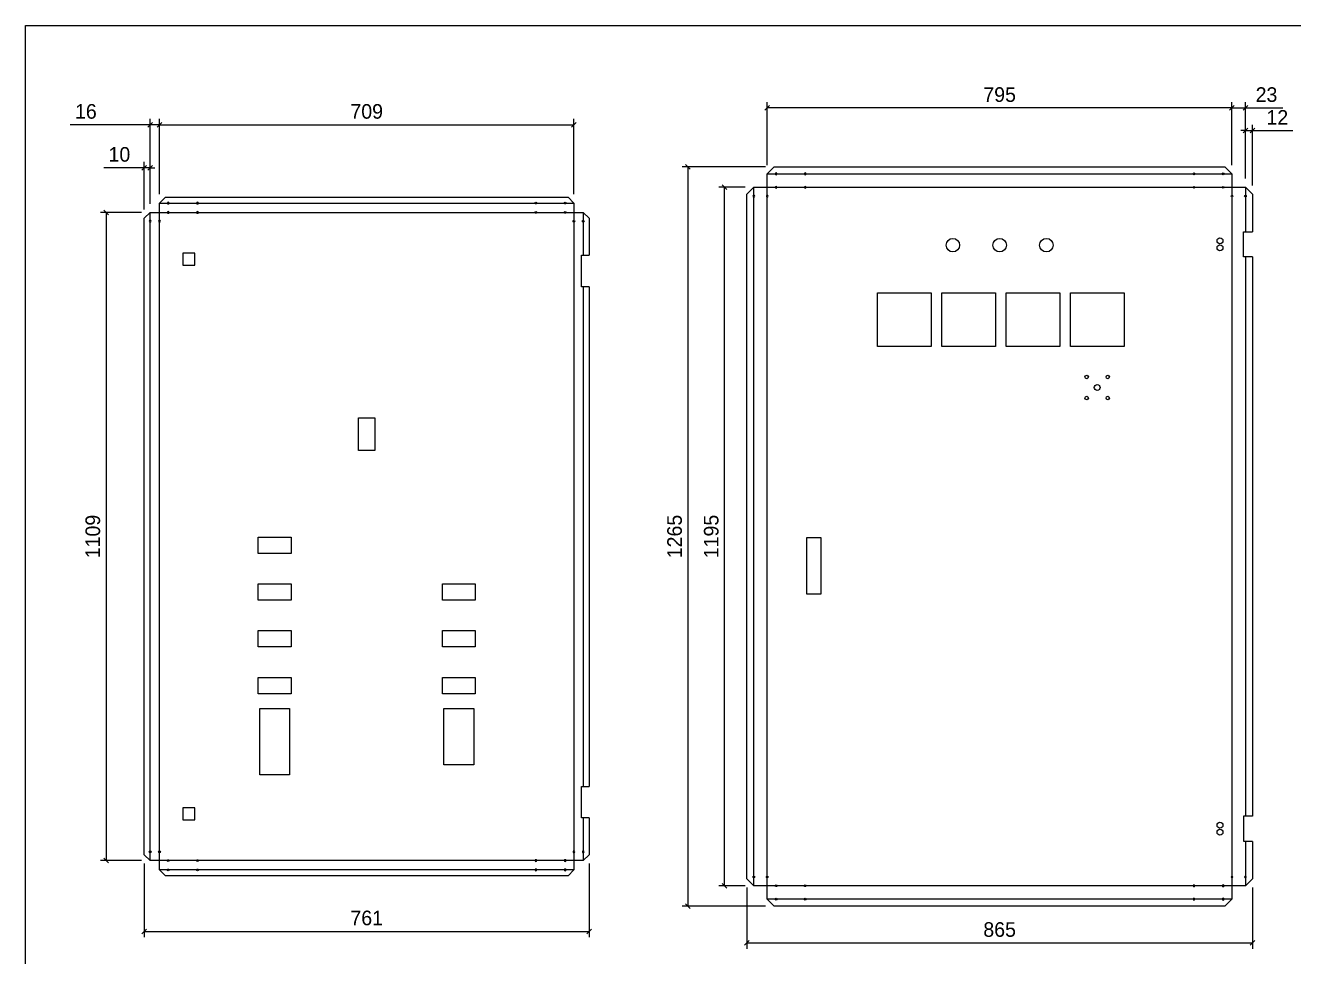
# Model space of a CAD drawing. Header units: millimetres. Extents: x 0 to 3953, y 0 to 2795.
# Drawn here: x 0 to 2170, y 1202 to 2795 of the extents above; entities that cross this region are included whole.
import ezdxf

# ---------------------------------------------------------------- set-up
doc = ezdxf.new("R2010")
doc.units = ezdxf.units.MM
doc.layers.add('CNC', color=7, linetype='Continuous')
doc.layers.add('DIM', color=253, linetype='Continuous')
doc.styles.add('Arial', font='arial.ttf')
doc.dimstyles.new('Dim-25', dxfattribs={"dimtxt": 25, "dimasz": 8, "dimexe": 10, "dimexo": 15, "dimgap": 10, "dimtad": 1, "dimdec": 0, "dimtxsty": 'Standard', "dimblk": 'OBLIQUE', "dimcen": 10, "dimclrd": 5, "dimclre": 5, "dimclrt": 3, "dimazin": 3, "dimtfac": 1, "dimtdec": 0, "dimtmove": 0, "dimatfit": 3, "dimldrblk": 'OBLIQUE', "dimlwd": 9, "dimlwe": 9})

# ---------------------------------------------------------------- blocks, each defined once
blk = doc.blocks.new('f3daunguoc')
at = {"layer": 'CNC', "color": 2, "lineweight": -3}
blk.add_circle((0, 0), 1.5, dxfattribs=at)
blk = doc.blocks.new('*D1')
at = {"color": 0, "linetype": 'ByBlock', "lineweight": -2}
for p, q in [((2083.3, 2611.1), (2091.3, 2619.1)), ((2103.3, 2619.1), (2095.3, 2611.1))]:
    blk.add_line(p, q, dxfattribs=at)
at = {"layer": 'Defpoints', "color": 0, "transparency": 16777216}
for p in [(2099.3, 2615.1), (2087.3, 2518), (2099.3, 2506)]:
    blk.add_point(p, dxfattribs=at)
at = {"layer": 'DIM', "color": 5, "lineweight": 9, "transparency": 16777216}
for p, q in [((2087.3, 2615.1), (2079.3, 2615.1)), ((2087.3, 2533), (2087.3, 2625.1)), ((2087.3, 2615.1), (2099.3, 2615.1)), ((2099.3, 2521), (2099.3, 2625.1)), ((2099.3, 2615.1), (2168.5, 2615.1))]:
    blk.add_line(p, q, dxfattribs=at)
at = {"layer": 'DIM', "color": 3, "transparency": 16777216, "insert": (2141.9, 2637.6), "char_height": 25, "attachment_point": 5}
blk.add_mtext('12', dxfattribs=at)
blk = doc.blocks.new('_Oblique')
at = {"color": 0, "linetype": 'ByBlock', "lineweight": -2}
blk.add_line((-0.5, -0.5), (0.5, 0.5), dxfattribs=at)
blk = doc.blocks.new('*D2')
at = {"color": 0, "linetype": 'ByBlock', "lineweight": -2}
for p, q in [((2068.3, 2657.8), (2060.3, 2649.8)), ((2083.3, 2649.8), (2091.3, 2657.8))]:
    blk.add_line(p, q, dxfattribs=at)
at = {"layer": 'Defpoints', "color": 0, "transparency": 16777216}
for p in [(2087.3, 2653.8), (2064.3, 2541), (2087.3, 2518)]:
    blk.add_point(p, dxfattribs=at)
at = {"layer": 'DIM', "color": 5, "lineweight": 9, "transparency": 16777216}
for p, q in [((2064.3, 2556), (2064.3, 2663.8)), ((2064.3, 2653.8), (2087.3, 2653.8)), ((2087.3, 2533), (2087.3, 2663.8)), ((2087.3, 2653.8), (2151.6, 2653.8))]:
    blk.add_line(p, q, dxfattribs=at)
at = {"layer": 'DIM', "color": 3, "transparency": 16777216, "insert": (2123.4, 2676.5), "char_height": 25, "attachment_point": 5}
blk.add_mtext('23', dxfattribs=at)
blk = doc.blocks.new('*D3')
at = {"color": 0, "linetype": 'ByBlock', "lineweight": -2}
for p, q in [((1273.3, 2657.8), (1265.3, 2649.8)), ((2060.3, 2649.8), (2068.3, 2657.8))]:
    blk.add_line(p, q, dxfattribs=at)
at = {"layer": 'Defpoints', "color": 0, "transparency": 16777216}
for p in [(1269.3, 2653.8), (1269.3, 2541), (2064.3, 2541)]:
    blk.add_point(p, dxfattribs=at)
at = {"layer": 'DIM', "color": 5, "lineweight": 9, "transparency": 16777216}
for p, q in [((1269.3, 2556), (1269.3, 2663.8)), ((2064.3, 2653.8), (1269.3, 2653.8)), ((2064.3, 2556), (2064.3, 2663.8))]:
    blk.add_line(p, q, dxfattribs=at)
at = {"layer": 'DIM', "color": 3, "transparency": 16777216, "insert": (1666.8, 2676.5), "char_height": 25, "attachment_point": 5}
blk.add_mtext('795', dxfattribs=at)
blk = doc.blocks.new('*D4')
at = {"color": 0, "linetype": 'ByBlock', "lineweight": -2}
for p, q in [((1137.6, 2549), (1129.6, 2557)), ((1129.6, 1292), (1137.6, 1284))]:
    blk.add_line(p, q, dxfattribs=at)
at = {"layer": 'Defpoints', "color": 0, "transparency": 16777216}
for p in [(1281.5, 2553), (1133.6, 1288), (1281.5, 1288)]:
    blk.add_point(p, dxfattribs=at)
at = {"layer": 'DIM', "color": 5, "lineweight": 9, "transparency": 16777216}
for p, q in [((1266.5, 2553), (1123.6, 2553)), ((1133.6, 2553), (1133.6, 1288)), ((1266.5, 1288), (1123.6, 1288))]:
    blk.add_line(p, q, dxfattribs=at)
at = {"layer": 'DIM', "color": 3, "transparency": 16777216, "insert": (1110.8, 1920.5), "char_height": 25, "attachment_point": 5, "rotation": 90}
blk.add_mtext('1265', dxfattribs=at)
blk = doc.blocks.new('*D5')
at = {"color": 0, "linetype": 'ByBlock', "lineweight": -2}
for p, q in [((1200.2, 2514), (1192.2, 2522)), ((1192.2, 1327), (1200.2, 1319))]:
    blk.add_line(p, q, dxfattribs=at)
at = {"layer": 'Defpoints', "color": 0, "transparency": 16777216}
for p in [(1196.2, 2518), (1246.3, 2518), (1246.3, 1323)]:
    blk.add_point(p, dxfattribs=at)
at = {"layer": 'DIM', "color": 5, "lineweight": 9, "transparency": 16777216}
for p, q in [((1231.3, 2518), (1186.2, 2518)), ((1196.2, 1323), (1196.2, 2518)), ((1231.3, 1323), (1186.2, 1323))]:
    blk.add_line(p, q, dxfattribs=at)
at = {"layer": 'DIM', "color": 3, "transparency": 16777216, "insert": (1173.5, 1920.5), "char_height": 25, "attachment_point": 5, "rotation": 90}
blk.add_mtext('1195', dxfattribs=at)
blk = doc.blocks.new('*D6')
at = {"color": 0, "linetype": 'ByBlock', "lineweight": -2}
for p, q in [((1238.3, 1229.1), (1230.3, 1221.1)), ((2095.3, 1221.1), (2103.3, 1229.1))]:
    blk.add_line(p, q, dxfattribs=at)
at = {"layer": 'Defpoints', "color": 0, "transparency": 16777216}
for p in [(1234.3, 1335), (2099.3, 1335), (2099.3, 1225.1)]:
    blk.add_point(p, dxfattribs=at)
at = {"layer": 'DIM', "color": 5, "lineweight": 9, "transparency": 16777216}
for p, q in [((1234.3, 1320), (1234.3, 1215.1)), ((2099.3, 1320), (2099.3, 1215.1)), ((1234.3, 1225.1), (2099.3, 1225.1))]:
    blk.add_line(p, q, dxfattribs=at)
at = {"layer": 'DIM', "color": 3, "transparency": 16777216, "insert": (1666.8, 1247.9), "char_height": 25, "attachment_point": 5}
blk.add_mtext('865', dxfattribs=at)
blk = doc.blocks.new('*D7')
at = {"color": 0, "linetype": 'ByBlock', "lineweight": -2}
for p, q in [((209.5, 2620.9), (217.5, 2628.9)), ((233.5, 2628.9), (225.5, 2620.9))]:
    blk.add_line(p, q, dxfattribs=at)
at = {"layer": 'Defpoints', "color": 0, "transparency": 16777216}
for p in [(229.5, 2624.9), (213.5, 2475), (229.5, 2491)]:
    blk.add_point(p, dxfattribs=at)
at = {"layer": 'DIM', "color": 5, "lineweight": 9, "transparency": 16777216}
for p, q in [((213.5, 2490), (213.5, 2634.9)), ((229.5, 2506), (229.5, 2634.9)), ((213.5, 2624.9), (76.8, 2624.9)), ((229.5, 2624.9), (213.5, 2624.9)), ((229.5, 2624.9), (237.5, 2624.9))]:
    blk.add_line(p, q, dxfattribs=at)
at = {"layer": 'DIM', "color": 3, "transparency": 16777216, "insert": (103.5, 2647.7), "char_height": 25, "attachment_point": 5}
blk.add_mtext('16', dxfattribs=at)
blk = doc.blocks.new('*D8')
at = {"color": 0, "linetype": 'ByBlock', "lineweight": -2}
for p, q in [((142.3, 2471), (134.3, 2479)), ((134.3, 1370), (142.3, 1362))]:
    blk.add_line(p, q, dxfattribs=at)
at = {"layer": 'Defpoints', "color": 0, "transparency": 16777216}
for p in [(213.5, 2475), (138.3, 1366), (213.5, 1366)]:
    blk.add_point(p, dxfattribs=at)
at = {"layer": 'DIM', "color": 5, "lineweight": 9, "transparency": 16777216}
for p, q in [((198.5, 2475), (128.3, 2475)), ((138.3, 2475), (138.3, 1366)), ((198.5, 1366), (128.3, 1366))]:
    blk.add_line(p, q, dxfattribs=at)
at = {"layer": 'DIM', "color": 3, "transparency": 16777216, "insert": (115.5, 1920.5), "char_height": 25, "attachment_point": 5, "rotation": 90}
blk.add_mtext('1109', dxfattribs=at)
blk = doc.blocks.new('*D9')
at = {"color": 0, "linetype": 'ByBlock', "lineweight": -2}
for p, q in [((207.5, 1248.9), (199.5, 1240.9)), ((960.5, 1240.9), (968.5, 1248.9))]:
    blk.add_line(p, q, dxfattribs=at)
at = {"layer": 'Defpoints', "color": 0, "transparency": 16777216}
for p in [(203.5, 1376), (964.5, 1376), (964.5, 1244.9)]:
    blk.add_point(p, dxfattribs=at)
at = {"layer": 'DIM', "color": 5, "lineweight": 9, "transparency": 16777216}
for p, q in [((203.5, 1361), (203.5, 1234.9)), ((964.5, 1361), (964.5, 1234.9)), ((203.5, 1244.9), (964.5, 1244.9))]:
    blk.add_line(p, q, dxfattribs=at)
at = {"layer": 'DIM', "color": 3, "transparency": 16777216, "insert": (584, 1267.7), "char_height": 25, "attachment_point": 5}
blk.add_mtext('761', dxfattribs=at)
blk = doc.blocks.new('*D10')
at = {"color": 0, "linetype": 'ByBlock', "lineweight": -2}
for p, q in [((233.5, 2628.9), (225.5, 2620.9)), ((934.5, 2620.9), (942.5, 2628.9))]:
    blk.add_line(p, q, dxfattribs=at)
at = {"layer": 'Defpoints', "color": 0, "transparency": 16777216}
for p in [(938.5, 2624.9), (229.5, 2491), (938.5, 2491)]:
    blk.add_point(p, dxfattribs=at)
at = {"layer": 'DIM', "color": 5, "lineweight": 9, "transparency": 16777216}
for p, q in [((229.5, 2506), (229.5, 2634.9)), ((938.5, 2506), (938.5, 2634.9)), ((229.5, 2624.9), (938.5, 2624.9))]:
    blk.add_line(p, q, dxfattribs=at)
at = {"layer": 'DIM', "color": 3, "transparency": 16777216, "insert": (584, 2647.7), "char_height": 25, "attachment_point": 5}
blk.add_mtext('709', dxfattribs=at)
blk = doc.blocks.new('*D11')
at = {"color": 0, "linetype": 'ByBlock', "lineweight": -2}
for p, q in [((199.5, 2547.4), (207.5, 2555.4)), ((217.5, 2555.4), (209.5, 2547.4))]:
    blk.add_line(p, q, dxfattribs=at)
at = {"layer": 'Defpoints', "color": 0, "transparency": 16777216}
for p in [(203.5, 2551.4), (213.5, 2475), (203.5, 2465)]:
    blk.add_point(p, dxfattribs=at)
at = {"layer": 'DIM', "color": 5, "lineweight": 9, "transparency": 16777216}
for p, q in [((203.5, 2480), (203.5, 2561.4)), ((213.5, 2490), (213.5, 2561.4)), ((203.5, 2551.4), (134.2, 2551.4)), ((213.5, 2551.4), (203.5, 2551.4)), ((213.5, 2551.4), (221.5, 2551.4))]:
    blk.add_line(p, q, dxfattribs=at)
at = {"layer": 'DIM', "color": 3, "transparency": 16777216, "insert": (160.9, 2574.2), "char_height": 25, "attachment_point": 5}
blk.add_mtext('10', dxfattribs=at)
blk = doc.blocks.new('KHUNG CHUẨN')
at = {"color": 7}
blk.add_lwpolyline([(16919.2, -26555.2), (19889.2, -26555.2), (19889.2, -28655.2), (16919.2, -28655.2)], close=True, dxfattribs=at)
at = {"color": 3, "style": 'Arial'}
for tag, p in [('#01', (17055.6, -28580.1)), ('#02', (17431.4, -28580.1)), ('#03', (18030.6, -28580.1)), ('#08', (18751.7, -28580.1)), ('#10', (19064.8, -28580.1)), ('#11', (19060.3, -28625.7)), ('#12', (19806.5, -28628.9)), ('#04', (17024.8, -28634.6)), ('#05', (17308.5, -28633)), ('#06', (17632.7, -28633.7)), ('#07', (18002, -28634.7)), ('#09', (18753.8, -28632.6))]:
    blk.add_attdef(tag, p, '', height=20, dxfattribs=at)

msp = doc.modelspace()

# ---------------------------------------------------------------- linework, layer by layer
at = {"color": 7}
for points in [[(2099.3, 1398.5), (2099.3, 1335), (2087.3, 1323), (2064.3, 1323), (2064.3, 1300), (2052.3, 1288), (1281.3, 1288), (1269.3, 1300), (1269.3, 1323), (1246.3, 1323), (1234.3, 1335), (1234.3, 2506), (1246.3, 2518), (1269.3, 2518), (1269.3, 2541), (1281.3, 2553), (2052.3, 2553), (2064.3, 2541), (2064.3, 2518), (2087.3, 2518), (2099.3, 2506), (2099.3, 2442)], [(1269.3, 2541), (2064.3, 2541)], [(1246.3, 1323), (1246.3, 2518)], [(2087.3, 2518), (2087.3, 2442)], [(964.5, 1439), (964.5, 1376), (954.5, 1366), (938.5, 1366), (938.5, 1350), (928.5, 1340), (239.5, 1340), (229.5, 1350), (229.5, 1366), (213.5, 1366), (203.5, 1376), (203.5, 2465), (213.5, 2475), (229.5, 2475), (229.5, 2491), (239.5, 2501), (928.5, 2501), (938.5, 2491), (938.5, 2475), (954.5, 2475), (964.5, 2465), (964.5, 2402)], [(213.5, 1366), (213.5, 2475)], [(229.5, 2491), (938.5, 2491)], [(938.5, 1366), (938.5, 1366), (229.5, 1366), (229.5, 2475), (938.5, 2475), (938.5, 2475)], [(938.5, 2475), (938.5, 1366)], [(954.5, 2475), (954.5, 2402)], [(2087.3, 2399), (2087.3, 1442)], [(2099.3, 2399), (2099.3, 1442)], [(954.5, 2348), (954.5, 1493)], [(964.5, 2348), (964.5, 1493)], [(954.5, 1439), (954.5, 1366)], [(2087.3, 1399), (2087.3, 1323)], [(938.5, 1350), (229.5, 1350)], [(2064.3, 1300), (1269.3, 1300)]]:
    msp.add_lwpolyline(points, dxfattribs=at)
msp.add_lwpolyline([(1269.3, 2518), (2064.3, 2518), (2064.3, 1323), (1269.3, 1323)], close=True, dxfattribs=at)
at = {"color": 2}
for points in [[(2099.3, 2399), (2084.3, 2399), (2084.3, 2442), (2099.3, 2442)], [(964.5, 2348), (951.5, 2348), (951.5, 2402), (964.5, 2402)], [(964.5, 1439), (951.5, 1439), (951.5, 1493), (964.5, 1493)], [(2099.3, 1442), (2084.3, 1442), (2084.3, 1399), (2099.3, 1399)]]:
    msp.add_lwpolyline(points, dxfattribs=at)
for points in [[(269.3, 2384.8), (289.8, 2384.8), (289.8, 2405.3), (269.3, 2405.3)], [(1457.8, 2337.4), (1549.8, 2337.4), (1549.8, 2245.4), (1457.8, 2245.4)], [(1567.8, 2337.4), (1659.8, 2337.4), (1659.8, 2245.4), (1567.8, 2245.4)], [(1677.8, 2337.4), (1769.8, 2337.4), (1769.8, 2245.4), (1677.8, 2245.4)], [(1787.8, 2337.4), (1879.8, 2337.4), (1879.8, 2245.4), (1787.8, 2245.4)], [(1336.8, 1919), (1360.8, 1919), (1360.8, 1822), (1336.8, 1822)], [(269.3, 1435.8), (289.8, 1435.8), (289.8, 1456.3), (269.3, 1456.3)]]:
    msp.add_lwpolyline(points, close=True, dxfattribs=at)
at = {"color": 2, "ltscale": 3}
for points in [[(570, 2123.5), (598, 2123.5), (598, 2067.5), (570, 2067.5)], [(398.5, 1919.5), (454.5, 1919.5), (454.5, 1891.5), (398.5, 1891.5)], [(398.5, 1839.5), (454.5, 1839.5), (454.5, 1811.5), (398.5, 1811.5)], [(713.5, 1839.5), (769.5, 1839.5), (769.5, 1811.5), (713.5, 1811.5)], [(398.5, 1759.5), (454.5, 1759.5), (454.5, 1731.5), (398.5, 1731.5)], [(713.5, 1759.5), (769.5, 1759.5), (769.5, 1731.5), (713.5, 1731.5)], [(398.5, 1679.5), (454.5, 1679.5), (454.5, 1651.5), (398.5, 1651.5)], [(713.5, 1679.5), (769.5, 1679.5), (769.5, 1651.5), (713.5, 1651.5)], [(401, 1626), (452, 1626), (452, 1513), (401, 1513)], [(716, 1626), (767, 1626), (767, 1530), (716, 1530)]]:
    msp.add_lwpolyline(points, close=True, dxfattribs=at)
at = {"color": 2}
for centre, radius in [((1586.8, 2419), 11.5), ((1666.8, 2419), 11.5), ((1746.8, 2419), 11.5), ((2043.8, 2426.5), 5), ((2043.8, 2414.5), 5), ((1815.8, 2193.5), 3), ((1851.8, 2193.5), 3), ((1833.8, 2175.5), 5), ((1815.8, 2157.5), 3), ((1851.8, 2157.5), 3), ((2043.8, 1426.5), 5), ((2043.8, 1414.5), 5)]:
    msp.add_circle(centre, radius, dxfattribs=at)

# ---------------------------------------------------------------- block references
at = {"color": 3, "xscale": 1.331000000005587, "yscale": 1.331000000005587, "zscale": 1.331000000005587}
msp.add_blockref('KHUNG CHUẨN', (-22519.5, 38140), dxfattribs=at)
at = {"lineweight": -3, "xscale": -1, "rotation": 180}
for p in [(1284.3, 2541), (1334.3, 2541), (1284.3, 2518), (1334.3, 2518), (1246.3, 2503), (1269.3, 2503), (244.5, 2491), (244.5, 2475), (294.5, 2491), (294.5, 2475), (213.5, 2460), (229.5, 2460)]:
    msp.add_blockref('f3daunguoc', p, dxfattribs=at)
at = {"lineweight": -3, "rotation": 180}
for p in [(1999.3, 2541), (2049.3, 2541), (1999.3, 2518), (2049.3, 2518), (2064.3, 2503), (2087.3, 2503), (873.5, 2491), (873.5, 2475), (923.5, 2491), (923.5, 2475), (938.5, 2460), (954.5, 2460)]:
    msp.add_blockref('f3daunguoc', p, dxfattribs=at)
at = {"lineweight": -3}
for p in [(213.5, 1381), (229.5, 1381), (244.5, 1366), (294.5, 1366), (244.5, 1350), (294.5, 1350), (1246.3, 1338), (1269.3, 1338), (1284.3, 1323), (1334.3, 1323), (1284.3, 1300), (1334.3, 1300)]:
    msp.add_blockref('f3daunguoc', p, dxfattribs=at)
at = {"lineweight": -3, "xscale": -1}
for p in [(873.5, 1366), (923.5, 1366), (938.5, 1381), (954.5, 1381), (873.5, 1350), (923.5, 1350), (1999.3, 1323), (2049.3, 1323), (2064.3, 1338), (2087.3, 1338), (1999.3, 1300), (2049.3, 1300)]:
    msp.add_blockref('f3daunguoc', p, dxfattribs=at)

# ---------------------------------------------------------------- dimensions: what is measured, and where the dimension line sits
at = {"layer": 'DIM', "color": 2}
for base, p1, p2, picture, middle in [((1269.3, 2653.8), (2064.3, 2541), (1269.3, 2541), '*D3', (1666.8, 2676.5)), ((2087.3, 2653.8), (2064.3, 2541), (2087.3, 2518), '*D2', (2123.4, 2676.5)), ((938.5, 2624.9), (229.5, 2491), (938.5, 2491), '*D10', (584, 2647.7)), ((2099.3, 2615.1), (2087.3, 2518), (2099.3, 2506), '*D1', (2141.9, 2637.6)), ((203.5, 2551.4), (213.5, 2475), (203.5, 2465), '*D11', (160.9, 2574.2)), ((964.5, 1244.9), (203.5, 1376), (964.5, 1376), '*D9', (584, 1267.7)), ((2099.3, 1225.1), (1234.3, 1335), (2099.3, 1335), '*D6', (1666.8, 1247.9))]:
    dim = msp.add_linear_dim(base=base, p1=p1, p2=p2, dimstyle='Dim-25', dxfattribs=at)
    dim.commit()
    dim.dimension.update_dxf_attribs({"geometry": picture, "text_midpoint": middle})
at = {"layer": 'DIM', "color": 0}
dim = msp.add_linear_dim(base=(229.5, 2624.9), p1=(213.5, 2475), p2=(229.5, 2491), dimstyle='Dim-25', dxfattribs=at)
dim.commit()
dim.dimension.update_dxf_attribs({"geometry": '*D7', "text_midpoint": (103.5, 2624.9), "dimtype": 160})
at = {"layer": 'DIM', "color": 2}
for base, p1, p2, picture, middle in [((1133.6, 1288), (1281.5, 2553), (1281.5, 1288), '*D4', (1110.8, 1920.5)), ((1196.2, 2518), (1246.3, 1323), (1246.3, 2518), '*D5', (1173.5, 1920.5)), ((138.3, 1366), (213.5, 2475), (213.5, 1366), '*D8', (115.5, 1920.5))]:
    dim = msp.add_linear_dim(base=base, p1=p1, p2=p2, angle=90, dimstyle='Dim-25', dxfattribs=at)
    dim.commit()
    dim.dimension.update_dxf_attribs({"geometry": picture, "text_midpoint": middle})

doc.saveas('drawing.dxf')
